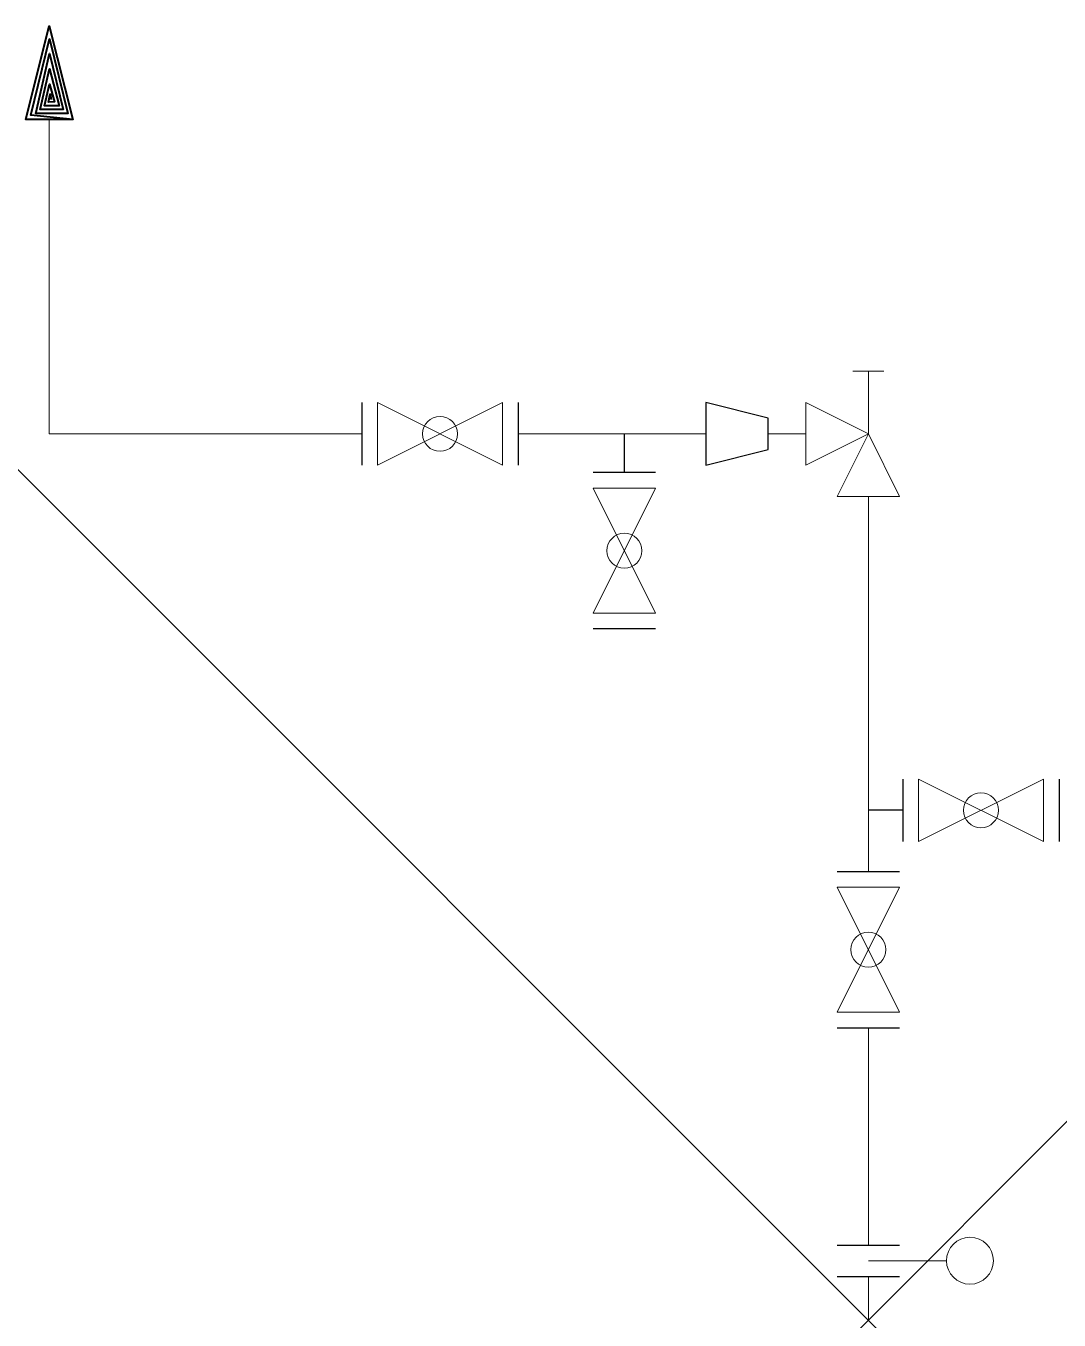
# Model space of a CAD drawing. Header units: inches. Extents: x -0.003 to 0.13, y 0 to 0.167.
import ezdxf

# ---------------------------------------------------------------- set-up
doc = ezdxf.new("R2010")
doc.units = ezdxf.units.IN
doc.header["$MEASUREMENT"] = 0
doc.header["$PDMODE"] = 35
doc.header["$PDSIZE"] = -2
doc.layers.add('EDGES', color=3, linetype='Continuous', lineweight=0)
doc.layers.add('Level 3', color=7, linetype='Continuous')
doc.layers.add('Level 7', color=7, linetype='Continuous')

# ---------------------------------------------------------------- blocks, each defined once
blk = doc.blocks.new('SeparatorTankGroup_SeparatorTank_SeparatorTank1__PORT14_SPACER_OPEN')
at = {"layer": 'Level 7', "color": 2, "linetype": 'Continuous', "lineweight": 13}
blk.add_line((0, 0), (0, 0.005), dxfattribs=at)
at = {"layer": 'Level 7', "color": 2, "linetype": 'Continuous', "lineweight": 30}
for p, q in [((-0.001, -0.002), (-0.001, 0.002)), ((0.001, -0.002), (0.001, 0.002))]:
    blk.add_line(p, q, dxfattribs=at)
at = {"layer": 'Level 7', "color": 2, "linetype": 'Continuous', "lineweight": 13}
blk.add_circle((0, 0.0065), 0.0015, dxfattribs=at)
blk = doc.blocks.new('SeparatorTankGroup_SeparatorTank_SeparatorTank1__PORT14_BALL_VFO')
at = {"layer": 'Level 7', "color": 2, "linetype": 'Continuous', "lineweight": 30}
for p, q in [((-0.005, 0.002), (-0.005, -0.002)), ((0.005, 0.002), (0.005, -0.002))]:
    blk.add_line(p, q, dxfattribs=at)
at = {"layer": 'Level 7', "color": 2, "linetype": 'Continuous', "lineweight": 13, "flags": 128}
blk.add_lwpolyline([(-0.004, 0.002), (-0.004, -0.002), (0.004, 0.002), (0.004, -0.002), (-0.004, 0.002)], dxfattribs=at)
at = {"layer": 'Level 7', "color": 2, "linetype": 'Continuous', "lineweight": 13}
blk.add_circle((0, 0), 0.001118, dxfattribs=at)
blk = doc.blocks.new('SeparatorTankGroup_SeparatorTank_SeparatorTank1__PORT14_BALL_VFO_BRANCH')
at = {"layer": 'Level 7', "color": 2, "linetype": 'Continuous', "lineweight": 30}
for p, q in [((-0.005, 0.002), (-0.005, -0.002)), ((0.005, 0.002), (0.005, -0.002))]:
    blk.add_line(p, q, dxfattribs=at)
at = {"layer": 'Level 7', "color": 2, "linetype": 'Continuous', "lineweight": 13, "flags": 128}
blk.add_lwpolyline([(-0.004, 0.002), (-0.004, -0.002), (0.004, 0.002), (0.004, -0.002), (-0.004, 0.002)], dxfattribs=at)
at = {"layer": 'Level 7', "color": 2, "linetype": 'Continuous', "lineweight": 13}
blk.add_circle((0, 0), 0.001118, dxfattribs=at)
blk = doc.blocks.new('SeparatorTankGroup_SeparatorTank_SeparatorTank1__PORT14_ANGLE_VO')
at = {"layer": 'Level 7', "color": 2, "linetype": 'Continuous', "lineweight": 13}
blk.add_line((0.00402, 0.00103), (0.00402, -0.00097), dxfattribs=at)
at = {"layer": 'Level 7', "color": 2, "linetype": 'Continuous', "lineweight": 13, "flags": 128}
blk.add_lwpolyline([(0.00002, 0.00003), (-0.00398, 0.00203), (-0.00398, -0.00197), (0.00002, 0.00003), (-0.00198, -0.00397), (0.00202, -0.00397), (0.00002, 0.00003), (0.00402, 0.00003)], dxfattribs=at)
blk = doc.blocks.new('SeparatorTankGroup_SeparatorTank_SeparatorTank1__PORT14_REDUCER_CONC')
at = {"layer": 'Level 7', "color": 2, "linetype": 'Continuous', "lineweight": 30, "flags": 128}
blk.add_lwpolyline([(0, 0.004), (0, 0), (0.004, 0.001), (0.004, 0.003), (0, 0.004)], dxfattribs=at)
blk = doc.blocks.new('SeparatorTankGroup_SeparatorTank_SeparatorTank1__PORT14_REDUCER_BALL_VFO')
at = {"layer": 'Level 7', "color": 2, "linetype": 'Continuous', "lineweight": 30}
for p, q in [((-0.005, 0.002), (-0.005, -0.002)), ((0.005, 0.002), (0.005, -0.002))]:
    blk.add_line(p, q, dxfattribs=at)
at = {"layer": 'Level 7', "color": 2, "linetype": 'Continuous', "lineweight": 13, "flags": 128}
blk.add_lwpolyline([(-0.004, 0.002), (-0.004, -0.002), (0.004, 0.002), (0.004, -0.002), (-0.004, 0.002)], dxfattribs=at)
at = {"layer": 'Level 7', "color": 2, "linetype": 'Continuous', "lineweight": 13}
blk.add_circle((0, 0), 0.001118, dxfattribs=at)
blk = doc.blocks.new('SeparatorTankGroup_SeparatorTank_SeparatorTank1__PORT15_ARROW_HEAD')
at = {"layer": 'Level 3', "color": 131, "linetype": 'Continuous', "lineweight": 40, "true_color": 0x50f0ff, "flags": 128}
blk.add_lwpolyline([(0, 0), (0, 0.003), (0.006, 0.0015), (0, 0), (0.00029, 0.00268), (0.00517, 0.00149), (0.0004, 0.00031), (0.00039, 0.00237), (0.00424, 0.00149), (0.00066, 0.00061), (0.00066, 0.00208), (0.00326, 0.00148), (0.00088, 0.00088), (0.00088, 0.0018), (0.00227, 0.00148), (0.00114, 0.00117), (0.00113, 0.00155), (0.00165, 0.00145), (0.0013, 0.00138)], dxfattribs=at)

msp = doc.modelspace()

# ---------------------------------------------------------------- linework, layer by layer
for p, q in [((0.07407, 0.10917), (0.07407, 0.11416)), ((0.10994, 0.06567), (0.1055, 0.06567))]:
    msp.add_line(p, q)
msp.add_point((0.1055, 0))
at = {"layer": 'EDGES', "color": 3, "lineweight": 0}
for p, q in [((0, 0.11416), (0, 0.15463)), ((0.04027, 0.11416), (0, 0.11416)), ((0.08456, 0.11416), (0.0604, 0.11416)), ((0.09745, 0.11416), (0.09262, 0.11416)), ((0.1055, 0.05778), (0.1055, 0.10611)), ((0.1055, 0.00966), (0.1055, 0.03765)), ((0.1055, 0), (0.1055, 0.00564))]:
    msp.add_line(p, q, dxfattribs=at)

# ---------------------------------------------------------------- block references
at = {"xscale": 2.013398524451903}
for name, p, yscale, rotation in [('SeparatorTankGroup_SeparatorTank_SeparatorTank1__PORT15_ARROW_HEAD', (0.00302, 0.15463), 2.013398524451903, 90), ('SeparatorTankGroup_SeparatorTank_SeparatorTank1__PORT14_ANGLE_VO', (0.10544, 0.11412), -2.013398524451903, 90), ('SeparatorTankGroup_SeparatorTank_SeparatorTank1__PORT14_BALL_VFO_BRANCH', (0.07407, 0.0991), 2.013398524451903, 270), ('SeparatorTankGroup_SeparatorTank_SeparatorTank1__PORT14_BALL_VFO', (0.1055, 0.04772), 2.013398524451903, 90), ('SeparatorTankGroup_SeparatorTank_SeparatorTank1__PORT14_SPACER_OPEN', (0.1055, 0.00765), 2.013398524451903, 270)]:
    msp.add_blockref(name, p, dxfattribs=dict(at, yscale=yscale, rotation=rotation))
at = {"xscale": 2.013398524451903, "yscale": 2.013398524451903}
for name, p in [('SeparatorTankGroup_SeparatorTank_SeparatorTank1__PORT14_REDUCER_BALL_VFO', (0.05033, 0.11416)), ('SeparatorTankGroup_SeparatorTank_SeparatorTank1__PORT14_REDUCER_CONC', (0.08456, 0.11013)), ('SeparatorTankGroup_SeparatorTank_SeparatorTank1__PORT14_BALL_VFO_BRANCH', (0.12, 0.06567))]:
    msp.add_blockref(name, p, dxfattribs=at)

doc.saveas('drawing.dxf')
